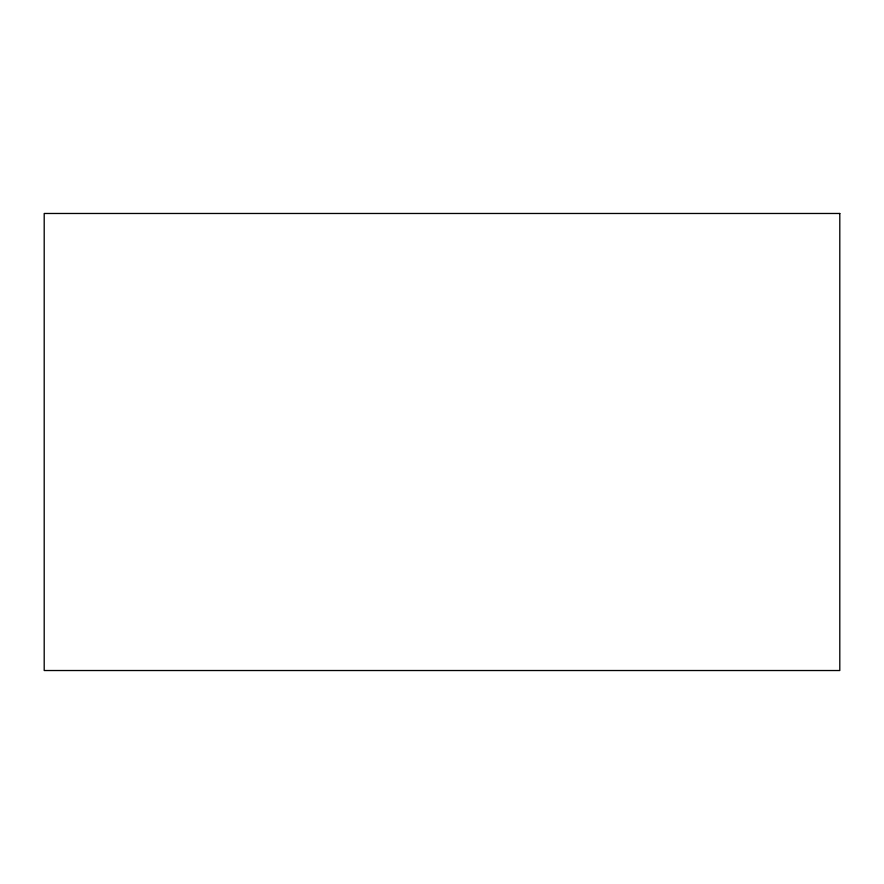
<?xml version="1.0" encoding="UTF-8"?>
<svg xmlns="http://www.w3.org/2000/svg" width="884" height="884" viewBox="0 0 884 884"><rect width="100%" height="100%" fill="white"/><g stroke="black" fill="none" stroke-linecap="round" stroke-linejoin="round"><path stroke-width="1.33" d="M839.8 213.475L44.2 213.475L44.2 670.525L839.8 670.525L839.8 213.475"/></g></svg>
